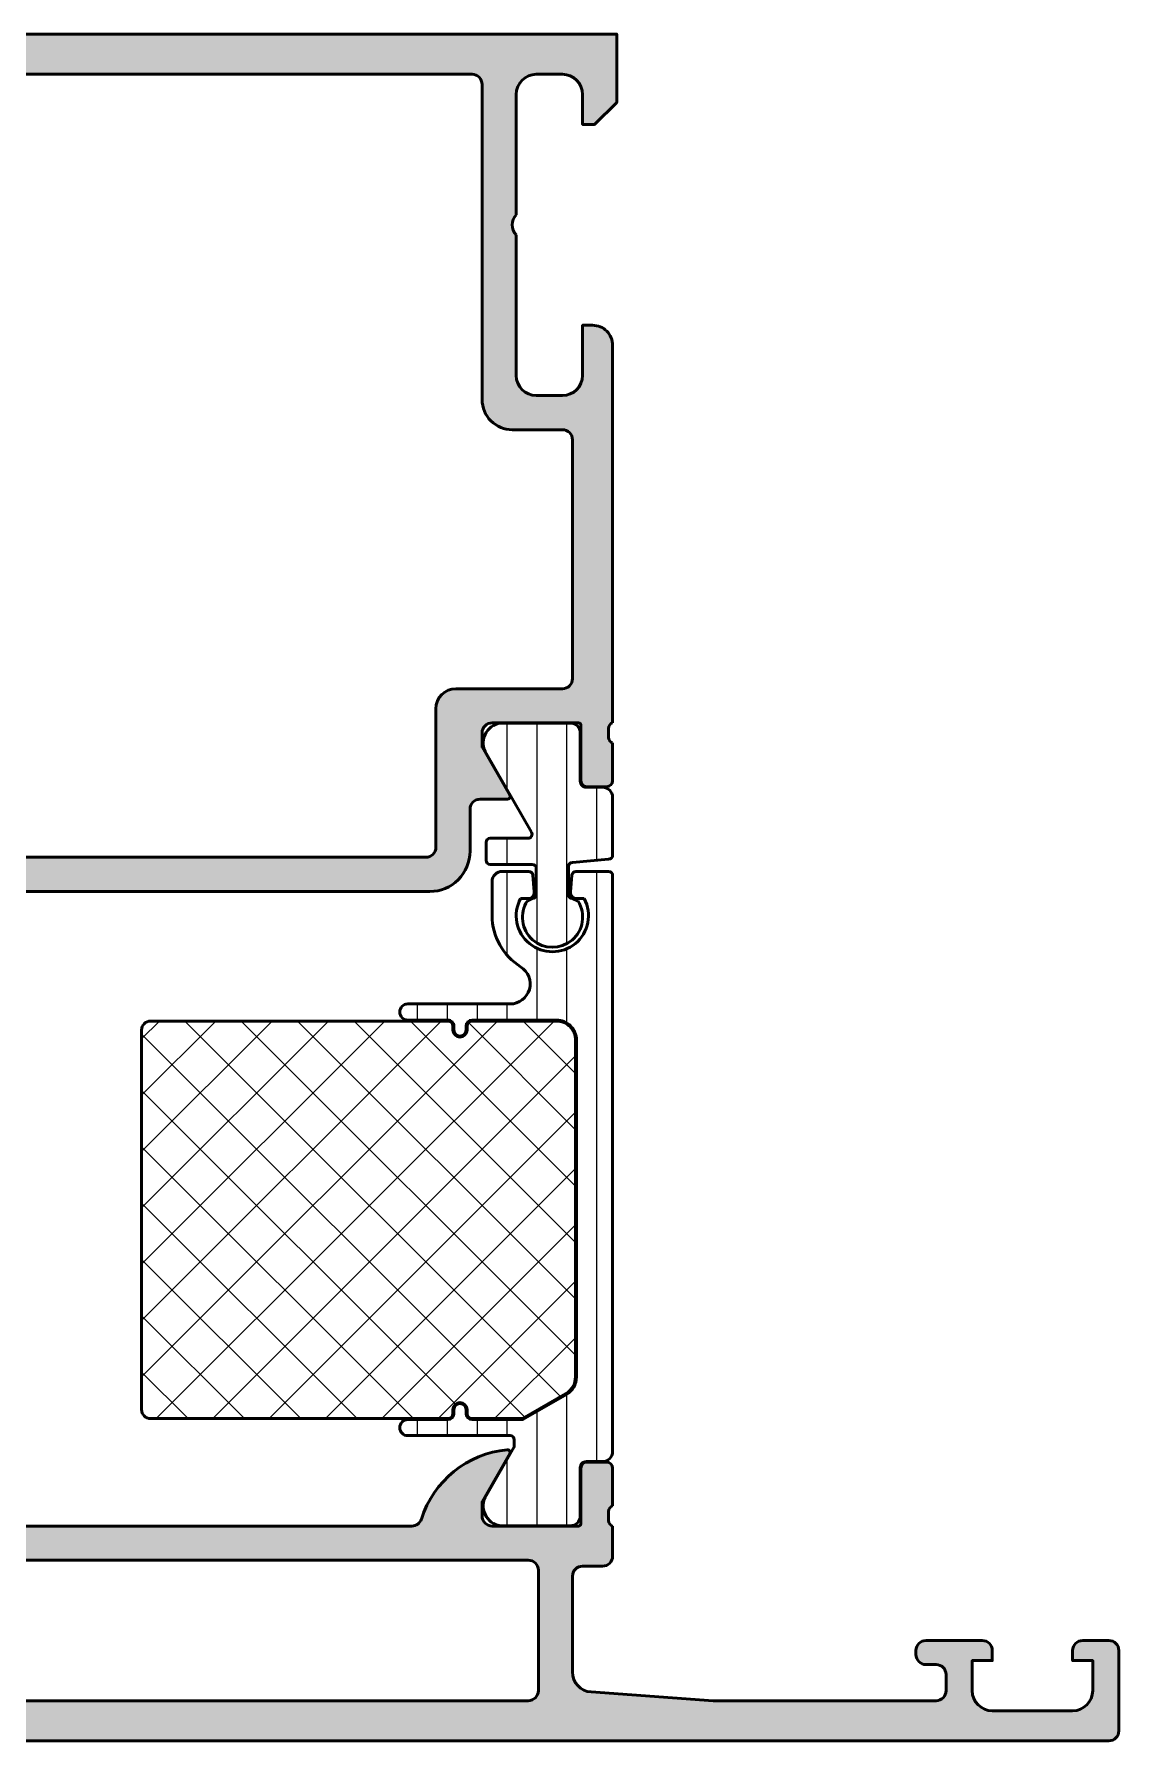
# Model space of a CAD drawing. Extents: x -30 to 78, y 0 to 85.
# Drawn here: x 24 to 78, y 0 to 85 of the extents above; entities that cross this region are included whole.
import ezdxf

# ---------------------------------------------------------------- set-up
doc = ezdxf.new("R2010")
doc.units = 0
for name, color, linetype, lineweight in [('0S-Alu contour', 7, 'Continuous', 50), ('0S-Alu hatch', 252, 'Continuous', 25), ('0S-Plastic contour', 254, 'Continuous', 50), ('0S-Plastic hatch', 253, 'Continuous', 25), ('0S-PT contour', 91, 'Continuous', 50), ('0S-PT hatch', 103, 'Continuous', 25)]:
    doc.layers.add(name, color=color, linetype=linetype, lineweight=lineweight)
pattern_1 = [(90, (0, 0), (-1.4859, 0), [])]

# ---------------------------------------------------------------- blocks, each defined once
blk = doc.blocks.new('398690__5C4EEBD7_508D_475F_8108_40F98F978FCA_')
at = {"layer": '0S-Alu hatch'}
h = blk.add_hatch(color=256, dxfattribs=at)
edge = h.paths.add_edge_path()
edge.add_line((-29.99996948252678, 83.5000000001062), (-29.99996948252678, 79.00000000010688))
edge.add_arc((-29.49994280249618, 79.00002668013714), 0.5000266807423868, 180.0030571430025, 269.9969428568569)
edge.add_line((-29.49996948252655, 78.50000000010654), (-28.19995117198013, 78.50000000010654))
edge.add_arc((-28.19994085186963, 78.99998967999626), 0.4999896799962295, 269.9988173780385, 360.0011826219717)
edge.add_line((-27.69995117197991, 79.00000000010685), (-27.69995117197991, 79.50000000010665))
edge.add_line((-27.69995117197991, 79.50000000010665), (-28.69995117197991, 79.50000000010652))
edge.add_line((-28.69995117197991, 79.50000000010652), (-28.69995117197991, 81.79998779307518))
edge.add_ellipse((-27.70000757515433, 81.80004419624981), major_axis=(-0.9999435984163296, 0), ratio=1, start_angle=-90.00323184614132, end_angle=0.0032318460986857644, ccw=False)
edge.add_line((-27.69995117197968, 82.7999877930754), (-23.69995117197991, 82.7999877930754))
edge.add_ellipse((-23.69994555043482, 81.79999341462047), major_axis=(-0.9999943784707154, 0), ratio=1, start_angle=179.9996779066076, end_angle=270.0003220926184, ccw=False)
edge.add_line((-22.69995117197991, 81.79998779306187), (-22.69995117197991, 79.50000000010665))
edge.add_line((-22.69995117197991, 79.50000000010665), (-23.69995117197991, 79.50000000010665))
edge.add_line((-23.69995117197991, 79.50000000010665), (-23.69995117197991, 79.00000000010665))
edge.add_arc((-23.19996149209041, 78.99998967999613), 0.4999896799960021, 179.9988173777201, 270.0011826219615)
edge.add_line((-23.1999511719799, 78.50000000010665), (-20.49996948252678, 78.50000000010665))
edge.add_ellipse((-20.49994895485911, 78.00002052777432), major_axis=(-0.4999794727537302, 0), ratio=1, start_angle=179.9976476060077, end_angle=270.00235239401877, ccw=False)
edge.add_line((-19.99996948252678, 78.0000000001069), (-19.99996948252678, 70.50000000010665))
edge.add_arc((-19.49994534277184, 70.5000241398616), 0.5000241403376413, 180.0027660783855, 269.9972339213938)
edge.add_line((-19.49996948252678, 70.00000000010665), (-18.1999511719799, 70.00000000010665))
edge.add_arc((-18.19993829040376, 70.49998711853051), 0.4999871185897994, 269.9985238420772, 360.0014761578453)
edge.add_line((-17.6999511719799, 70.50000000010597), (-17.6999511719799, 71.00000000010665))
edge.add_line((-17.6999511719799, 71.00000000010665), (-18.69995117197968, 71.00000000010665))
edge.add_line((-18.69995117197968, 71.00000000010665), (-18.6999511719799, 72.50000000010654))
edge.add_ellipse((-17.69996772564914, 72.5000165537759), major_axis=(-0.9999834464677769, 0), ratio=1, start_angle=-90.00094847109642, end_angle=0.0009484706660032316, ccw=False)
edge.add_line((-17.69995117197967, 73.50000000010665), (-13.69995117197969, 73.50000000010665))
edge.add_ellipse((-13.69998398563931, 72.49996718644702), major_axis=(-1.000032814197979, 0), ratio=1, start_angle=180.0018800225579, end_angle=269.9981199774843, ccw=False)
edge.add_line((-12.69995117197969, 72.50000000010738), (-12.69995117197992, 71.00000000010665))
edge.add_line((-12.69995117197992, 71.00000000010665), (-13.69995117197992, 71.00000000010665))
edge.add_line((-13.69995117197992, 71.00000000010665), (-13.69995117197992, 70.50000000010665))
edge.add_arc((-13.19996405355606, 70.49998711853051), 0.4999871185897994, 179.9985238419079, 270.0014761579228)
edge.add_line((-13.19995117197992, 70.00000000010665), (-11.89996337901139, 70.00000000010665))
edge.add_arc((-11.89995049743508, 70.49998711853056), 0.4999871185898562, 269.9985238420577, 360.0014761578453)
edge.add_line((-11.39996337901117, 70.50000000010601), (-11.39996337901117, 72.99998474131748))
edge.add_ellipse((-10.89996319137002, 72.99998455367655), major_axis=(-0.5000001876411787, 0), ratio=1, start_angle=270.0000215020831, end_angle=359.9999785025289, ccw=False)
edge.add_line((-10.89996337901117, 73.4999847413177), (-5.499969482526793, 73.49998474131748))
edge.add_ellipse((-5.499959520394993, 72.99999470344973), major_axis=(-0.4999900379669927, 0), ratio=1, start_angle=179.9988584005522, end_angle=270.00114159895963, ccw=False)
edge.add_line((-4.999969482527248, 72.99998474131645), (-4.999969482527021, 65.69967314122643))
edge.add_arc((-4.499961320569568, 65.69968130318377), 0.5000081620240695, 180.0009352761989, 269.9990647238382)
edge.add_line((-4.499969482527021, 65.19967314122631), (-1.999969482527021, 65.19968840001549))
edge.add_line((-1.999969482527021, 65.19968840001549), (-1.999969482527248, 58.50017019852079))
edge.add_ellipse((-2.524993707192155, 58.00016274949389), major_axis=(-0.7250226793469087, 0), ratio=1, start_angle=136.3989482371596, end_angle=223.6019249855762, ccw=False)
edge.add_line((-1.999961862168771, 57.50016330221548), (-1.999969482526779, 50.70000762950099))
edge.add_ellipse((-2.078817958496756, 50.43244621730917), major_axis=(-0.2789376121229892, 0), ratio=1, start_angle=178.835410625902, end_angle=253.5801235805072, ccw=False)
edge.add_line((-1.799937964948667, 50.42677694438469), (-1.799937964948668, 49.97318294438471))
edge.add_ellipse((-2.078806060591827, 49.96752228490766), major_axis=(-0.2789255417371407, 0), ratio=1, start_angle=106.42459455535331, end_angle=181.1628700728862, ccw=False)
edge.add_line((-1.999938964948668, 49.69997894438472), (-1.999938964948654, 47.8199679443762))
edge.add_arc((-1.699938964948657, 47.8199679443762), 0.3000000000000043, 180, 270)
edge.add_line((-1.699938964948657, 47.51996794437619), (-0.7199646459058897, 47.51996794437618))
edge.add_arc((-0.7199646459058897, 47.81996794437621), 0.3000000000000256, 270, 360)
edge.add_line((-0.4199646459058642, 47.81996794437621), (-0.4199646459058784, 50.5799659443762))
edge.add_ellipse((-0.2999282489533377, 50.5799508682742), major_axis=(-0.1200363978992903, 0), ratio=1, start_angle=270.01737301073905, end_angle=359.9928038742206, ccw=False)
edge.add_line((-0.2999646459378198, 50.69998726065541), (4.000030517472978, 50.70000762950089))
edge.add_ellipse((4.00004083758377, 50.20001794961167), major_axis=(-0.4999896799957179, 0), ratio=1, start_angle=179.9988173777202, end_angle=270.00118262199436, ccw=False)
edge.add_line((4.500030517472978, 50.20000762950107), (4.500030517472751, 49.49999542247077))
edge.add_line((4.500030517472751, 49.49999542247077), (3.111785888566274, 47.09548492442265))
edge.add_arc((3.238736484112166, 47.03879453790564), 0.139033282464676, 155.9366245846524, 266.6097434882759)
edge.add_line((3.230514526262496, 46.90000457774273), (4.600030517472205, 46.90000457774319))
edge.add_ellipse((4.600030517472889, 46.40000457774273), major_axis=(-0.5000000000004547, 0), ratio=1, start_angle=180, end_angle=270.0000000000784, ccw=False)
edge.add_line((5.100030517473342, 46.40000457774273), (5.10003051747266, 44.30290475069002))
edge.add_arc((7.100030517472546, 44.30290475069013), 1.999999999999886, 180, 270.0000000000098)
edge.add_line((7.100030517472887, 42.30290475069025), (43.70003356922974, 42.3029047506907))
edge.add_arc((43.70003356923059, 44.30290475069052), 1.999999999999829, 269.9999999999755, 360)
edge.add_line((45.70003356923042, 44.30290475069052), (45.70003356923042, 46.40000457774353))
edge.add_ellipse((46.20003356923048, 46.40000457774325), major_axis=(-0.5000000000000498, 0), ratio=1, start_angle=270.0000000000057, end_angle=360, ccw=False)
edge.add_line((46.20003356923042, 46.9000045777433), (47.56956481923102, 46.90000457774307))
edge.add_arc((47.5613280500429, 47.03880353384803), 0.1390431392859207, 273.3961299496148, 384.0575019780681)
edge.add_line((47.68829345692588, 47.0954849244231), (46.30004882801985, 49.4999954224702))
edge.add_line((46.30004882801985, 49.4999954224702), (46.30004882801985, 50.20000762951157))
edge.add_ellipse((46.80003357132597, 50.20002288968719), major_axis=(-0.4999847435389949, 0), ratio=1, start_angle=-90.00699432655358, end_angle=0.0017487406075247236, ccw=False)
edge.add_line((46.80009460647705, 50.70000762950077), (51.10002873260194, 50.69998726066198))
edge.add_ellipse((51.09999233563343, 50.57995086825821), major_axis=(-0.1200363979218424, 0), ratio=1, start_angle=180.0071961334272, end_angle=269.98262699688405, ccw=False)
edge.add_line((51.22002873260851, 50.57996594437622), (51.22002873260851, 47.81996794437621))
edge.add_arc((51.52002873260853, 47.81996794437621), 0.300000000000022, 180, 269.9999999999986)
edge.add_line((51.52002873260852, 47.51996794437618), (52.50000305165129, 47.51996794437618))
edge.add_arc((52.50000305165129, 47.8199679443762), 0.3000000000000114, 270, 360)
edge.add_line((52.8000030516513, 47.8199679443762), (52.8000030516513, 49.69997894438472))
edge.add_ellipse((52.87887014729446, 49.96752228490766), major_axis=(-0.2789255417371423, 0), ratio=1, start_angle=-1.1628700728862214, end_angle=73.57540544464621, ccw=False)
edge.add_line((52.6000020516513, 49.97318294438471), (52.6000020516513, 50.42677694438469))
edge.add_ellipse((52.87888204520035, 50.43244621730919), major_axis=(-0.2789376121239464, 0), ratio=1, start_angle=-73.58012358050848, end_angle=1.1645893740999895, ccw=False)
edge.add_line((52.8000335692301, 50.70000762950193), (52.80003356923124, 69.50001525889526))
edge.add_arc((51.80003356911438, 69.50001525889503), 1.00000000011687, 0, 90.000874264826)
edge.add_line((51.80001831031463, 70.50001525889547), (51.30003356923102, 70.50001525889503))
edge.add_line((51.30003356923102, 70.50001525889503), (51.30003356923102, 68.00001525889571))
edge.add_ellipse((50.29994617175741, 68.00010265635854), major_axis=(-1.000087401292423, 0), ratio=1, start_angle=90.00501389831271, end_angle=179.9949929319336, ccw=False)
edge.add_line((50.30003368843963, 67.00001525889537), (48.99998486031531, 67.00001525889571))
edge.add_ellipse((49.00004365804383, 68.00007405662447), major_axis=(-1.000058799457239, 0), ratio=1, start_angle=0.0033686637580103707, end_angle=89.99663133638438, ccw=False)
edge.add_line((47.99998486031507, 68.00001525889344), (47.99998486031531, 75.00001526423786))
edge.add_ellipse((48.52495529763711, 75.49998366380088), major_axis=(-0.7249567991428534, 0), ratio=1, start_angle=-43.60785378746351, end_angle=43.60262178277361, ccw=False)
edge.add_line((48.00003051747253, 75.99999999932665), (48.00003051747298, 82.00000000010643))
edge.add_ellipse((49.00008544488589, 81.99994507269328), major_axis=(-1.000054928921338, 0), ratio=1, start_angle=270.0031469360441, end_angle=359.9968530639975, ccw=False)
edge.add_line((49.00003051747366, 83.00000000010618), (50.30003356923124, 83.00000000010652))
edge.add_ellipse((50.30000774122353, 81.99997417209926), major_axis=(-1.000025828340801, 0), ratio=1, start_angle=180.0014797973691, end_angle=269.99852020238484, ccw=False)
edge.add_line((51.30003356923079, 82.0000000001027), (51.30003356923079, 80.50000000010633))
edge.add_line((51.30003356923079, 80.50000000010633), (51.90002441395712, 80.50000000010665))
edge.add_line((51.90002441395712, 80.50000000010665), (53.00003051747275, 81.60000610362194))
edge.add_line((53.00003051747275, 81.60000610362194), (53.00003051747343, 85.00000000010654))
edge.add_line((53.00003051747343, 85.00000000010654), (-28.49996948252701, 85.00000000010665))
edge.add_arc((-28.49999043071475, 83.5000209482946), 1.499979051958311, 89.99919982699465, 180.0008001731317)
edge = h.paths.add_edge_path()
edge.add_arc((-19.29994555043456, 79.19999341460483), 0.9999943784862336, 359.9996779066075, 450.0003220926282)
edge.add_line((-19.29995117197981, 80.19998779307527), (-20.49996337901129, 80.19998779307527))
edge.add_ellipse((-20.49991051740901, 80.70004065467754), major_axis=(-0.5000528643963384, 0), ratio=1, start_angle=0.0060568530003024534, end_angle=89.993943146954, ccw=False)
edge.add_line((-20.99996337901129, 80.69998779307537), (-20.99996337901129, 82.4999877930758))
edge.add_ellipse((-20.49994177315077, 82.4999661872146), major_axis=(-0.5000216063273177, 0), ratio=1, start_angle=270.002475742259, end_angle=359.99752425765945, ccw=False)
edge.add_line((-20.49996337901129, 82.9999877930751), (-5.499969482527248, 82.99998779307522))
edge.add_ellipse((-5.49972464436631, 82.50023263123614), major_axis=(-0.4997552218141515, 0), ratio=1, start_angle=179.9719298704108, end_angle=270.02807012960415, ccw=False)
edge.add_line((-4.999969482527248, 82.49998779307533), (-4.999969482527021, 75.69998779307508))
edge.add_ellipse((-5.499724644366139, 75.6997429549145), major_axis=(-0.4997552218142084, 0), ratio=1, start_angle=89.97192987037619, end_angle=180.0280701295634, ccw=False)
edge.add_line((-5.499969482527248, 75.19998779307538), (-17.79995117197981, 75.19998779307538))
edge.add_ellipse((-17.79993535752172, 75.70000360753347), major_axis=(-0.5000158147081843, 0), ratio=1, start_angle=0.00181214617907699, end_angle=89.99818785390858, ccw=False)
edge.add_line((-18.29995117197981, 75.6999877930755), (-18.29995117196412, 79.19998779304623))
edge = h.paths.add_edge_path()
edge.add_ellipse((-2.799966430303271, 82.50000305139858), major_axis=(-0.4999847419091449, 0), ratio=1, start_angle=-89.9982514175656, end_angle=0.0017485271769146493, ccw=False)
edge.add_line((-2.799981689097975, 82.99998779307488), (45.79998486031072, 82.99998779307522))
edge.add_ellipse((45.80001537975697, 82.5000183097229), major_axis=(-0.4999694842838096, 0), ratio=1, start_angle=179.9930054594119, end_angle=270.00349748438566, ccw=False)
edge.add_line((46.29998486031526, 82.4999572745668), (46.29998486031503, 66.80001068125803))
edge.add_arc((47.79998486031452, 66.80001068125803), 1.499999999999488, 180, 270.0000000000021)
edge.add_line((47.79998486031458, 65.30001068125854), (50.30003356923079, 65.30001068125866))
edge.add_ellipse((50.30003356923096, 64.80001068125883), major_axis=(-0.4999999999998295, 0), ratio=1, start_angle=180, end_angle=270.00000000001955, ccw=False)
edge.add_line((50.80003356923079, 64.80001068125888), (50.80003356923079, 52.90001068125879))
edge.add_ellipse((50.30003356923113, 52.90001068125879), major_axis=(-0.499999999999659, 0), ratio=1, start_angle=89.99999999998698, end_angle=180, ccw=False)
edge.add_line((50.30003356923102, 52.40001068125913), (45.00004882802353, 52.40001068125902))
edge.add_arc((45.00004882802357, 51.4000106812587), 1.000000000000312, 90.0000000000016, 179.9998349542695)
edge.add_line((44.0000488280274, 51.40001356183167), (44.00003356923038, 44.5028742331115))
edge.add_ellipse((43.50002283815833, 44.50291548334895), major_axis=(-0.5000107327735944, 0), ratio=1, start_angle=90.0012296638543, end_angle=179.9952731724382, ccw=False)
edge.add_line((43.50003356923015, 44.00290475069051), (7.300030517472706, 44.00290475068994))
edge.add_ellipse((7.300041248545895, 44.50291548334952), major_axis=(-0.5000107327747287, 0), ratio=1, start_angle=0.004726827407694145, end_angle=89.99877033598858, ccw=False)
edge.add_line((6.800030517472706, 44.5028742331133), (6.800015258692056, 51.40001068125761))
edge.add_arc((5.800017305847987, 51.40001272841484), 0.9999979528461643, 359.9998827062908, 450.0001172940648)
edge.add_line((5.800015258684553, 52.40001068125891), (0.200033778269372, 52.40001068125845))
edge.add_ellipse((0.2000337782690877, 52.90001068125885), major_axis=(-0.5000000000003979, 0), ratio=1, start_angle=0, end_angle=90.00000000003263, ccw=False)
edge.add_line((-0.2999662217313101, 52.90001068125879), (-0.2999662217313101, 54.20015538540157))
edge.add_line((-0.2999662217313101, 54.20015538540157), (0.5000381378312256, 55.00015974496399))
edge.add_line((0.5000381378312256, 55.00015974496399), (0.5000381378312256, 61.00016574332655))
edge.add_line((0.5000381378312256, 61.00016574332655), (-0.2999662217315375, 61.80017010288908))
edge.add_line((-0.2999662217315375, 61.80017010288908), (-0.2999513810044406, 65.89967640201652))
edge.add_arc((-1.2999395365742, 65.89967277868652), 0.9999881555763241, 0.0002076039762187, 90.00066666754472)
edge.add_line((-1.299951171980055, 66.89966093419515), (-2.799951171979827, 66.89966093419515))
edge.add_ellipse((-2.799961492090389, 67.399650614191), major_axis=(-0.4999896801023561, 0), ratio=1, start_angle=-0.0011826219716795094, end_angle=90.00118262196781, ccw=False)
edge.add_line((-3.299951172086238, 67.39966093430168), (-3.299951171979593, 82.49998779308608))
at = {"layer": '0S-Alu contour', "color": 7}
for points in [[(51.30003356923079, 82.0000000001027), (51.30003356923079, 80.50000000010633), (51.90002441395712, 80.50000000010665), (53.00003051747275, 81.60000610362194), (53.00003051747343, 85.00000000010654), (-28.49996948252701, 85.00000000010665)], [(-2.799981689097975, 82.99998779307488), (45.79998486031072, 82.99998779307522)], [(46.29998486031526, 82.4999572745668), (46.29998486031503, 66.80001068125803)], [(49.00003051747366, 83.00000000010618), (50.30003356923124, 83.00000000010652)], [(48.00003051747253, 75.99999999932665), (48.00003051747298, 82.00000000010643)], [(47.99998486031507, 68.00001525889344), (47.99998486031531, 75.00001526423786)], [(51.80001831031463, 70.50001525889547), (51.30003356923102, 70.50001525889503), (51.30003356923102, 68.00001525889571)], [(52.8000335692301, 50.70000762950193), (52.80003356923124, 69.50001525889526)], [(50.30003368843963, 67.00001525889537), (48.99998486031531, 67.00001525889571)], [(47.79998486031458, 65.30001068125854), (50.30003356923079, 65.30001068125866)], [(50.80003356923079, 64.80001068125888), (50.80003356923079, 52.90001068125879)], [(50.30003356923102, 52.40001068125913), (45.00004882802353, 52.40001068125902)], [(44.0000488280274, 51.40001356183167), (44.00003356923038, 44.5028742331115)], [(47.68829345692588, 47.0954849244231), (46.30004882801985, 49.4999954224702), (46.30004882801985, 50.20000762951157)], [(46.80009460647705, 50.70000762950077), (51.10002873260194, 50.69998726066198)], [(51.22002873260851, 50.57996594437622), (51.22002873260851, 47.81996794437621)], [(52.6000020516513, 49.97318294438471), (52.6000020516513, 50.42677694438469)], [(52.8000030516513, 47.8199679443762), (52.8000030516513, 49.69997894438472)], [(46.20003356923042, 46.9000045777433), (47.56956481923102, 46.90000457774307)], [(51.52002873260852, 47.51996794437618), (52.50000305165129, 47.51996794437618)], [(45.70003356923042, 44.30290475069052), (45.70003356923042, 46.40000457774353)], [(43.50003356923015, 44.00290475069051), (7.300030517472706, 44.00290475068994)], [(7.100030517472887, 42.30290475069025), (43.70003356922974, 42.3029047506907)]]:
    blk.add_lwpolyline(points, dxfattribs=at)
at = {"layer": '0S-Alu contour', "color": 7, "extrusion": (0, 0, -1)}
for centre, radius, start, end in [((-45.80001537975697, 82.5000183097229), 0.4999694842838096, 89.99650251561432, 180.0069945405882), ((-49.00008544488589, 81.99994507269328), 1.000054928921338, 0.0031469360025308, 89.99685306395591), ((-50.30000774122353, 81.99997417209926), 1.000025828340801, 90.00147979761515, 179.9985202026309), ((-48.52495529763711, 75.49998366380088), 0.7249567991428534, 316.3973782172264, 43.60785378746351), ((-49.00004365804383, 68.00007405662447), 1.000058799457239, 270.0033686636156, 359.996631336242), ((-50.29994617175741, 68.00010265635854), 1.000087401292423, 180.0050070680665, 269.9949861016873), ((-50.30003356923096, 64.80001068125883), 0.4999999999998295, 89.99999999998046, 180), ((-50.30003356923113, 52.90001068125879), 0.499999999999659, 180, 270.000000000013), ((-46.80003357132597, 50.20002288968719), 0.4999847435389949, 359.9982512593925, 90.00699432655368), ((-51.09999233563343, 50.57995086825821), 0.1200363979218424, 90.01737300311594, 179.9928038665728), ((-52.87888204520035, 50.43244621730919), 0.2789376121239464, 358.8354106259, 73.58012358050858), ((-52.87887014729446, 49.96752228490766), 0.2789255417371423, 286.4245945553538, 1.162870072886224), ((-46.20003356923048, 46.40000457774325), 0.5000000000000498, 0, 89.99999999999429), ((-43.50002283815833, 44.50291548334895), 0.5000107327735944, 180.0047268275618, 269.9987703361457)]:
    blk.add_arc(centre, radius, start, end, dxfattribs=at)
at = {"layer": '0S-Alu contour', "color": 7}
for centre, radius, start, end in [((51.80003356911438, 69.50001525889503), 1.00000000011687, 0, 90.000874264826), ((47.79998486031452, 66.80001068125803), 1.499999999999488, 180, 270.0000000000021), ((45.00004882802357, 51.4000106812587), 1.000000000000312, 90.0000000000016, 179.9998349542695), ((51.52002873260853, 47.81996794437621), 0.300000000000022, 180, 269.9999999999986), ((52.50000305165129, 47.8199679443762), 0.3000000000000114, 270, 0), ((47.5613280500429, 47.03880353384803), 0.1390431392859207, 273.3961299496148, 24.05750197806808), ((43.70003356923059, 44.30290475069052), 1.999999999999829, 269.9999999999755, 0)]:
    blk.add_arc(centre, radius, start, end, dxfattribs=at)
blk = doc.blocks.new('284681__AB4DF705_E8DC_42FD_B93C_387405F1359C___FA150A6E_C277_47EF_ADFC_EF041C11C39E_')
at = {"layer": '0S-Plastic hatch'}
h = blk.add_hatch(dxfattribs=at)
h.set_pattern_fill('ANSI31', color=256, scale=0.4680000000000001, angle=45, style=0)
h.set_pattern_definition(pattern_1)
edge = h.paths.add_edge_path()
edge.add_line((52.80000305071471, 46.99000289580002), (52.80000305071471, 44.10749725004807))
edge.add_ellipse((52.5995990394667, 44.10788902379232), major_axis=(-0.2004043941907383, 0), ratio=1, start_angle=90.11637972491133, end_angle=179.8879914961055, ccw=False)
edge.add_line((52.60000610247252, 43.90748504301682), (50.80000305071471, 43.74998382231369))
edge.add_arc((50.8004073081604, 43.54958264688429), 0.2004015831713134, 90.11557923254362, 179.8887919884768)
edge.add_line((50.60000610247252, 43.54997161528243), (50.60000610247252, 42.14997581144944))
edge.add_arc((50.80041009266816, 42.15036757952389), 0.2004043731273281, 180.1120068946615, 269.8858075365129)
edge.add_line((50.80001068010924, 41.94996360441819), (51.07739869221046, 41.81818990458541))
edge.add_ellipse((49.80724281997312, 41.02108792440481), major_axis=(-1.499555769748774, 0), ratio=1, start_angle=-33.26768588853213, end_angle=212.1108334367538, ccw=False)
edge.add_line((48.55343894261915, 41.84367125982984), (48.80000305071471, 41.94996360441819))
edge.add_arc((48.79960645887931, 42.15036475890795), 0.2004015469149797, 270.1133876137157, 359.8887979551078)
edge.add_line((49.00000762835142, 42.14997581144943), (49.00000762835142, 43.44999602934494))
edge.add_arc((48.79964546367385, 43.449615525672), 0.2003625259806087, 0.1088091076223094, 89.89556244691065)
edge.add_line((48.80001068010924, 43.64997771879806), (46.70001220598813, 43.64997771879806))
edge.add_ellipse((46.70040879782353, 43.85037887328784), major_axis=(-0.200401546914977, 0), ratio=1, start_angle=0.11120204489219532, end_angle=89.8866123862822, ccw=False)
edge.add_line((46.50000762835142, 43.8499899258293), (46.50000762835142, 44.74998382231369))
edge.add_ellipse((46.70042975194582, 44.74957392153218), major_axis=(-0.2004225427558907, 0), ratio=1, start_angle=270.1193660059609, end_angle=359.88281956286204, ccw=False)
edge.add_line((46.70001220598814, 44.94999602934494), (48.58757734887037, 44.94999602934494))
edge.add_arc((48.58757734887037, 45.14999602934494), 0.2000000000000011, 270, 389.8798401838267)
edge.add_line((48.76099176702197, 45.2496325667052), (46.51452155261525, 49.15954689580002))
edge.add_ellipse((47.35577420160658, 49.70018182107718), major_axis=(-0.9999960709244717, 0), ratio=1, start_angle=-81.8183919481005, end_angle=32.72701609984142, ccw=False)
edge.add_line((47.21346355261523, 50.68999989580003), (50.69000505071499, 50.6900000013859))
edge.add_ellipse((50.69000769034006, 50.19000402394728), major_axis=(-0.4999959774455833, 0), ratio=1, start_angle=179.9996975182268, end_angle=270.0003024811858, ccw=False)
edge.add_line((51.19000366777868, 50.19000138431708), (51.18967172312078, 47.79004449521306))
edge.add_arc((51.48967172025121, 47.79000300138588), 0.2999999999999989, 179.9920752627072, 269.9999925343835)
edge.add_line((51.48967168116134, 47.49000300138589), (52.30000311586451, 47.49000289580002))
edge.add_ellipse((52.30000305071472, 46.99000289580004), major_axis=(-0.499999999999983, 0), ratio=1, start_angle=180, end_angle=269.99999253438386, ccw=False)
at = {"layer": '0S-Plastic contour', "color": 7}
for points in [[(47.21346355261523, 50.68999989580003), (50.69000505071499, 50.6900000013859)], [(51.19000366777868, 50.19000138431708), (51.18967172312078, 47.79004449521306)], [(48.76099176702197, 45.2496325667052), (46.51452155261525, 49.15954689580002)], [(51.48967168116134, 47.49000300138589), (52.30000311586451, 47.49000289580002)], [(52.80000305071471, 46.99000289580002), (52.80000305071471, 44.10749725004807)], [(46.50000762835142, 43.8499899258293), (46.50000762835142, 44.74998382231369)], [(46.70001220598814, 44.94999602934494), (48.58757734887037, 44.94999602934494)], [(48.80001068010924, 43.64997771879806), (46.70001220598813, 43.64997771879806)], [(49.00000762835142, 42.14997581144943), (49.00000762835142, 43.44999602934494)], [(50.60000610247252, 43.54997161528243), (50.60000610247252, 42.14997581144944)], [(52.60000610247252, 43.90748504301682), (50.80000305071471, 43.74998382231369)], [(48.55343894261915, 41.84367125982984), (48.80000305071471, 41.94996360441819)], [(50.80001068010924, 41.94996360441819), (51.07739869221046, 41.81818990458541)]]:
    blk.add_lwpolyline(points, dxfattribs=at)
at = {"layer": '0S-Plastic contour', "color": 7, "extrusion": (0, 0, -1)}
for centre, radius, start, end in [((-47.35577420160658, 49.70018182107718), 0.9999960709244717, 327.2729839001586, 81.81839194810057), ((-50.69000769034006, 50.19000402394728), 0.4999959774455833, 89.99969751881414, 180.0003024817733), ((-52.30000305071472, 46.99000289580004), 0.499999999999983, 90.00000746561616, 180), ((-46.70042975194582, 44.74957392153218), 0.2004225427558907, 0.1171804371379405, 89.88063399403912), ((-46.70040879782353, 43.85037887328784), 0.200401546914977, 270.1133876137178, 359.8887979551078), ((-52.5995990394667, 44.10788902379232), 0.2004043941907383, 180.1120085038947, 269.8836202750887), ((-49.80724281997312, 41.02108792440481), 1.499555769748774, 147.8891665632462, 33.26768588853206)]:
    blk.add_arc(centre, radius, start, end, dxfattribs=at)
at = {"layer": '0S-Plastic contour', "color": 7}
for centre, radius, start, end in [((51.48967172025121, 47.79000300138588), 0.2999999999999989, 179.9920752627072, 269.9999925343835), ((48.58757734887037, 45.14999602934494), 0.2000000000000011, 270, 29.87984018382667), ((48.79964546367385, 43.449615525672), 0.2003625259806087, 0.1088091076223094, 89.89556244691065), ((50.8004073081604, 43.54958264688429), 0.2004015831713134, 90.11557923254362, 179.8887919884768), ((48.79960645887931, 42.15036475890795), 0.2004015469149797, 270.1133876137157, 359.8887979551078), ((50.80041009266816, 42.15036757952389), 0.2004043731273281, 180.1120068946615, 269.8858075365129)]:
    blk.add_arc(centre, radius, start, end, dxfattribs=at)
blk = doc.blocks.new('284681__DC6C442B_710E_4E98_933B_2F4B6885586A___D69CAAF9_0005_495E_9ACA_66461A68633F_')
at = {"layer": '0S-Plastic hatch'}
h = blk.add_hatch(dxfattribs=at)
h.set_pattern_fill('ANSI31', color=256, scale=0.4680000000000001, angle=45, style=0)
h.set_pattern_definition(pattern_1)
edge = h.paths.add_edge_path()
edge.add_line((52.8000091542335, 43.09995264610943), (52.80000303578622, 14.40999689476239))
edge.add_ellipse((52.30000303578623, 14.40999700139286), major_axis=(-0.4999999999999972, 0), ratio=1, start_angle=90, end_angle=179.9999877758218, ccw=False)
edge.add_line((52.30000303578623, 13.90999700139287), (51.48967171738139, 13.90999700139287))
edge.add_arc((51.48967171738139, 13.60999700139287), 0.3000000000000024, 89.99999999999864, 180)
edge.add_line((51.18967171738137, 13.60999700139287), (51.19000366777841, 11.20999861845656))
edge.add_ellipse((50.69000769033979, 11.20999597883149), major_axis=(-0.4999959774455904, 0), ratio=1, start_angle=89.99969751881332, end_angle=180.0003024817733, ccw=False)
edge.add_line((50.69000505071471, 10.71000000139287), (47.21346355261524, 10.71000000139287))
edge.add_ellipse((47.35577420160658, 11.69981807611572), major_axis=(-0.9999960709244705, 0), ratio=1, start_angle=-32.72701609984102, end_angle=81.8183919481009, ccw=False)
edge.add_line((46.51452155261525, 12.24045300139287), (47.89999999895688, 14.64017239217538))
edge.add_line((47.89999999895688, 14.64017239217538), (47.89999999895688, 14.99996490638846))
edge.add_arc((47.6999999989569, 14.99996490638852), 0.1999999999999887, 0, 89.99999999998371)
edge.add_line((47.69999999895695, 15.19996490638851), (42.60001220598813, 15.19996490638854))
edge.add_ellipse((42.60001220598813, 15.5999588028729), major_axis=(-0.3999938964843608, 0), ratio=1, start_angle=-90, end_angle=90, ccw=False)
edge.add_line((42.60001220598813, 15.99995269935726), (44.60001525774599, 15.99995269935737))
edge.add_arc((44.60001525774585, 16.29995269935713), 0.2999999999999829, 270.0000000000271, 360)
edge.add_line((44.90001525774583, 16.29995269935713), (44.90001525774583, 16.49995269935714))
edge.add_ellipse((45.20001068010917, 16.49995269935714), major_axis=(-0.2999954223633381, 0), ratio=1, start_angle=180, end_angle=360, ccw=False)
edge.add_line((45.50000610247251, 16.49995269935714), (45.50000610247251, 16.29995269935721))
edge.add_arc((45.80000610247258, 16.29995269935721), 0.3000000000000682, 180, 270)
edge.add_line((45.80000610247258, 15.99995269935714), (48.32622375383969, 15.99995269935714))
edge.add_line((48.32622375383969, 15.99995269935714), (50.49992675676934, 17.25468444695189))
edge.add_arc((49.99992048105099, 18.12079276048705), 1.000074940458192, 299.9979363638887, 359.9988858904897)
edge.add_line((50.99999542132012, 18.12077331413924), (51.00000803137525, 34.89997603228806))
edge.add_arc((50.00000803137584, 34.89997711341966), 0.9999999999999939, 359.9999380557947, 450.0000000000012)
edge.add_line((50.00000803137583, 35.89997711341965), (45.80000610247246, 35.89997711341965))
edge.add_arc((45.80000610247256, 35.59997711341959), 0.300000000000054, 90.000000000019, 180)
edge.add_line((45.50000610247251, 35.59997711341959), (45.5000061024724, 35.39997711341964))
edge.add_ellipse((45.20001068010917, 35.39997711341964), major_axis=(-0.2999954223632244, 0), ratio=1, start_angle=0, end_angle=180, ccw=False)
edge.add_line((44.90001525774594, 35.39997711341964), (44.90001525774594, 35.59997711341969))
edge.add_arc((44.60001525774599, 35.59997711341958), 0.2999999999999545, 0, 90.00000000002171)
edge.add_line((44.60001525774588, 35.89997711341953), (42.60001220598813, 35.89997711341967))
edge.add_ellipse((42.60001220598813, 36.29997100990408), major_axis=(-0.3999938964844105, 0), ratio=1, start_angle=-90, end_angle=90, ccw=False)
edge.add_line((42.60001220598813, 36.6999649063885), (47.69281910453615, 36.69996490638851))
edge.add_arc((47.69281910453616, 37.69996490638845), 0.9999999999999452, 269.9999999999992, 418.2116693563893)
edge.add_ellipse((49.79994985668287, 41.09996490541178), major_axis=(-3.000000000000179, 0), ratio=1, start_angle=-0.003997086741776457, end_angle=58.2116693563882, ccw=False)
edge.add_line((46.79994986398287, 41.10017419238402), (46.80000915423021, 42.7999526993572))
edge.add_ellipse((47.30000915423038, 42.79995269935714), major_axis=(-0.5000000000001706, 0), ratio=1, start_angle=269.9999999999943, end_angle=360, ccw=False)
edge.add_line((47.30000915423043, 43.29995269935731), (48.62602452571479, 43.2999526993573))
edge.add_ellipse((48.6260245257148, 43.0999526993573), major_axis=(-0.1999999999999957, 0), ratio=1, start_angle=185.0001565526412, end_angle=270.00000000000205, ccw=False)
edge.add_line((48.82526341770425, 43.11738439229908), (48.89886749221772, 42.27611244580135))
edge.add_ellipse((48.60000915423348, 42.24996490638864), major_axis=(-0.3000000000000717, 0), ratio=1, start_angle=89.99999999999733, end_angle=185.0001565526466, ccw=False)
edge.add_line((48.60000915423346, 41.94996490638857), (48.21328669194371, 41.94996490638851))
edge.add_arc((49.79994985668269, 41.09996490541183), 1.799999999999962, 151.8213572242008, 388.1786427757992)
edge.add_line((51.38661302142167, 41.94996490638851), (51.00000915423345, 41.94996490638862))
edge.add_ellipse((51.0000091542334, 42.24996490638866), major_axis=(-0.3000000000000398, 0), ratio=1, start_angle=-5.0001565526388845, end_angle=90.00000000001091, ccw=False)
edge.add_line((50.70115081624918, 42.27611244580133), (50.77475489076253, 43.11738439229902))
edge.add_ellipse((50.9739937827522, 43.09995269935711), major_axis=(-0.2000000000002261, 0), ratio=1, start_angle=269.99999999999187, end_angle=354.9998434473299, ccw=False)
edge.add_line((50.97399378275223, 43.29995269935734), (52.60000915423346, 43.29995269935732))
edge.add_ellipse((52.6000091542335, 43.09995269935731), major_axis=(-0.200000000000017, 0), ratio=1, start_angle=180.0000152488849, end_angle=270.0000000000102, ccw=False)
at = {"layer": '0S-Plastic contour', "color": 7}
for points in [[(46.79994986398287, 41.10017419238402), (46.80000915423021, 42.7999526993572)], [(47.30000915423043, 43.29995269935731), (48.62602452571479, 43.2999526993573)], [(48.82526341770425, 43.11738439229908), (48.89886749221772, 42.27611244580135)], [(50.70115081624918, 42.27611244580133), (50.77475489076253, 43.11738439229902)], [(50.97399378275223, 43.29995269935734), (52.60000915423346, 43.29995269935732)], [(52.8000091542335, 43.09995264610943), (52.80000303578622, 14.40999689476239)], [(48.60000915423346, 41.94996490638857), (48.21328669194371, 41.94996490638851)], [(51.38661302142167, 41.94996490638851), (51.00000915423345, 41.94996490638862)], [(42.60001220598813, 36.6999649063885), (47.69281910453615, 36.69996490638851)], [(44.60001525774588, 35.89997711341953), (42.60001220598813, 35.89997711341967)], [(50.00000803137583, 35.89997711341965), (45.80000610247246, 35.89997711341965)], [(44.90001525774594, 35.39997711341964), (44.90001525774594, 35.59997711341969)], [(45.50000610247251, 35.59997711341959), (45.5000061024724, 35.39997711341964)], [(50.99999542132012, 18.12077331413924), (51.00000803137525, 34.89997603228806)], [(45.80000610247258, 15.99995269935714), (48.32622375383969, 15.99995269935714), (50.49992675676934, 17.25468444695189)], [(44.90001525774583, 16.29995269935713), (44.90001525774583, 16.49995269935714)], [(45.50000610247251, 16.49995269935714), (45.50000610247251, 16.29995269935721)], [(42.60001220598813, 15.99995269935726), (44.60001525774599, 15.99995269935737)], [(47.69999999895695, 15.19996490638851), (42.60001220598813, 15.19996490638854)], [(46.51452155261525, 12.24045300139287), (47.89999999895688, 14.64017239217538), (47.89999999895688, 14.99996490638846)], [(51.18967171738137, 13.60999700139287), (51.19000366777841, 11.20999861845656)], [(52.30000303578623, 13.90999700139287), (51.48967171738139, 13.90999700139287)], [(50.69000505071471, 10.71000000139287), (47.21346355261524, 10.71000000139287)]]:
    blk.add_lwpolyline(points, dxfattribs=at)
at = {"layer": '0S-Plastic contour', "color": 7, "extrusion": (0, 0, -1)}
for centre, radius, start, end in [((-47.30000915423038, 42.79995269935714), 0.5000000000001706, 0, 90.0000000000057), ((-48.6260245257148, 43.0999526993573), 0.1999999999999957, 89.99999999999797, 174.9998434473588), ((-50.9739937827522, 43.09995269935711), 0.2000000000002261, 5.000156552670118, 90.00000000000813), ((-52.6000091542335, 43.09995269935731), 0.200000000000017, 89.99999999998983, 179.9999847511151), ((-48.60000915423348, 42.24996490638864), 0.3000000000000717, 174.9998434473534, 270.0000000000027), ((-51.0000091542334, 42.24996490638866), 0.3000000000000398, 269.9999999999891, 5.000156552638954), ((-49.79994985668287, 41.09996490541178), 3.000000000000179, 301.7883306436118, 0.0039970867418171), ((-42.60001220598813, 36.29997100990408), 0.3999938964844105, 270, 90), ((-45.20001068010917, 35.39997711341964), 0.2999954223632244, 180, 0), ((-45.20001068010917, 16.49995269935714), 0.2999954223633381, 0, 180), ((-42.60001220598813, 15.5999588028729), 0.3999938964843608, 270, 90), ((-52.30000303578623, 14.40999700139286), 0.4999999999999972, 180.0000122241782, 270), ((-47.35577420160658, 11.69981807611572), 0.9999960709244705, 278.1816080518991, 32.72701609984097), ((-50.69000769033979, 11.20999597883149), 0.4999959774455904, 179.9996975182267, 270.0003024811867)]:
    blk.add_arc(centre, radius, start, end, dxfattribs=at)
at = {"layer": '0S-Plastic contour', "color": 7}
for centre, radius, start, end in [((49.79994985668269, 41.09996490541183), 1.799999999999962, 151.8213572242008, 28.1786427757992), ((47.69281910453616, 37.69996490638845), 0.9999999999999452, 269.9999999999992, 58.21166935638935), ((44.60001525774599, 35.59997711341958), 0.2999999999999545, 0, 90.00000000002171), ((45.80000610247256, 35.59997711341959), 0.300000000000054, 90.000000000019, 180), ((50.00000803137584, 34.89997711341966), 0.9999999999999939, 359.9999380557947, 90.00000000000122), ((49.99992048105099, 18.12079276048705), 1.000074940458192, 299.9979363638887, 359.9988858904897), ((44.60001525774585, 16.29995269935713), 0.2999999999999829, 270.0000000000271, 0), ((45.80000610247258, 16.29995269935721), 0.3000000000000682, 180, 270), ((47.6999999989569, 14.99996490638852), 0.1999999999999887, 0, 89.99999999998371), ((51.48967171738139, 13.60999700139287), 0.3000000000000024, 89.99999999999864, 180)]:
    blk.add_arc(centre, radius, start, end, dxfattribs=at)
blk = doc.blocks.new('382760__75F9D6E1_B4A7_4587_8E52_1409A809B78A_')
at = {"layer": '0S-PT hatch'}
h = blk.add_hatch(dxfattribs=at)
h.set_pattern_fill('ANSI37', color=256, scale=0.625, angle=90, style=0)
h.set_pattern_definition([(135, (0, 0), (-1.403165018917055, -1.403165018917055), []), (225, (0, 0), (1.403165018917055, -1.403165018917055), [])])
edge = h.paths.add_edge_path()
edge.add_line((29.35001678308104, 35.39995379546199), (29.35001678308115, 16.49997601730168))
edge.add_arc((29.80004010158154, 16.4999760173137), 0.450023318500378, 180, 269.9999999998833)
edge.add_line((29.80004010158062, 16.04995269881333), (44.60001525774586, 16.04995269935714))
edge.add_arc((44.60001525774579, 16.2999526993573), 0.2500000000001563, 270.0000000000163, 360)
edge.add_line((44.85001525774594, 16.2999526993573), (44.85001525774594, 16.49995269935723))
edge.add_ellipse((45.20001068010922, 16.4999526993572), major_axis=(-0.3499954223632784, 0), ratio=1, start_angle=180, end_angle=360, ccw=False)
edge.add_line((45.5500061024725, 16.4999526993572), (45.5500061024725, 16.29995269935727))
edge.add_arc((45.80000610247263, 16.29995269935727), 0.2500000000001279, 180, 270.0000000000033)
edge.add_line((45.80000610247265, 16.04995269935714), (48.31282866354335, 16.04995269935725))
edge.add_line((48.31282866354335, 16.04995269935725), (50.47488519436424, 17.29796172461531))
edge.add_arc((49.99992048105136, 18.12079276048706), 0.9500749404579435, 299.9949336249641, 360.0000430627042)
edge.add_line((50.94999542150904, 18.12079347455006), (50.95000803137557, 34.89997639946738))
edge.add_arc((50.00000803137575, 34.8999771134198), 0.9500000000000881, 359.9999569457602, 450.0000000000034)
edge.add_line((50.0000080313757, 35.84997711341988), (45.80000610247249, 35.84997711341966))
edge.add_arc((45.8000061024725, 35.59997711341965), 0.25, 90.0000000000016, 180)
edge.add_line((45.5500061024725, 35.59997711341965), (45.5500061024725, 35.39997711341977))
edge.add_ellipse((45.20001068010922, 35.39997711341977), major_axis=(-0.3499954223632784, 0), ratio=1, start_angle=0, end_angle=180, ccw=False)
edge.add_line((44.85001525774594, 35.39997711341977), (44.85001525774594, 35.59997711341958))
edge.add_arc((44.60001525774577, 35.59997711341959), 0.2500000000001776, 0, 89.99999999789605)
edge.add_line((44.60001525775495, 35.84997711341976), (29.80004010158241, 35.84997711396335))
edge.add_arc((29.8000401015824, 35.39995379546199), 0.4500233185013585, 89.99999999999909, 180)
at = {"layer": '0S-PT contour', "color": 7}
for points in [[(44.60001525775495, 35.84997711341976), (29.80004010158241, 35.84997711396335)], [(50.0000080313757, 35.84997711341988), (45.80000610247249, 35.84997711341966)], [(29.35001678308104, 35.39995379546199), (29.35001678308115, 16.49997601730168)], [(44.85001525774594, 35.39997711341977), (44.85001525774594, 35.59997711341958)], [(45.5500061024725, 35.59997711341965), (45.5500061024725, 35.39997711341977)], [(50.94999542150904, 18.12079347455006), (50.95000803137557, 34.89997639946738)], [(45.80000610247265, 16.04995269935714), (48.31282866354335, 16.04995269935725), (50.47488519436424, 17.29796172461531)], [(44.85001525774594, 16.2999526993573), (44.85001525774594, 16.49995269935723)], [(45.5500061024725, 16.4999526993572), (45.5500061024725, 16.29995269935727)], [(29.80004010158062, 16.04995269881333), (44.60001525774586, 16.04995269935714)]]:
    blk.add_lwpolyline(points, dxfattribs=at)
for centre, radius, start, end in [((29.8000401015824, 35.39995379546199), 0.4500233185013585, 89.99999999999909, 180), ((44.60001525774577, 35.59997711341959), 0.2500000000001776, 0, 89.99999999789605), ((45.8000061024725, 35.59997711341965), 0.25, 90.0000000000016, 180), ((50.00000803137575, 34.8999771134198), 0.9500000000000881, 359.9999569457602, 90.00000000000344), ((49.99992048105136, 18.12079276048706), 0.9500749404579435, 299.9949336249641, 4.30627041987e-05), ((29.80004010158154, 16.4999760173137), 0.450023318500378, 180, 269.9999999998833), ((44.60001525774579, 16.2999526993573), 0.2500000000001563, 270.0000000000163, 0), ((45.80000610247263, 16.29995269935727), 0.2500000000001279, 180, 270.0000000000033)]:
    blk.add_arc(centre, radius, start, end, dxfattribs=at)
at = {"layer": '0S-PT contour', "color": 7, "extrusion": (0, 0, -1)}
for centre, start, end in [((-45.20001068010922, 35.39997711341977), 180, 0), ((-45.20001068010922, 16.4999526993572), 0, 180)]:
    blk.add_arc(centre, 0.3499954223632784, start, end, dxfattribs=at)
blk = doc.blocks.new('398580__43BBA4BF_71EF_48E2_9991_FA632818954C_')
at = {"layer": '0S-Alu hatch'}
h = blk.add_hatch(color=256, dxfattribs=at)
edge = h.paths.add_edge_path()
edge.add_arc((-2.499984741550633, 10.29998779354083), 0.4999847416764674, 269.9999999994317, 360.0017485284276)
edge.add_line((-2.000000000106989, 10.30000305186424), (-2.000000000106481, 10.7000000013859))
edge.add_arc((-2.078836446649489, 10.967520593379), 0.2788950563274124, 286.4198764194859, 361.1645893740941)
edge.add_line((-1.799999000106464, 10.97318900137736), (-1.799999000106467, 11.42678300137735))
edge.add_arc((-2.078867095749657, 11.43244366085441), 0.2789255417371717, 358.8371299271144, 433.5754054446448)
edge.add_line((-2.000000000106481, 11.69998700137737), (-2.000000000106453, 13.57999800138587))
edge.add_ellipse((-1.700000000106441, 13.57999800138588), major_axis=(-0.300000000000012, 0), ratio=1, start_angle=270.00000000000557, end_angle=360, ccw=False)
edge.add_line((-1.70000000010647, 13.8799980013859), (-0.7200256810636745, 13.87999800138589))
edge.add_ellipse((-0.7200256810636874, 13.5799980013859), major_axis=(-0.2999999999999936, 0), ratio=1, start_angle=180, end_angle=269.9999999999975, ccw=False)
edge.add_line((-0.4200256810636934, 13.57999800138589), (-0.4200256810636489, 10.82000000138584))
edge.add_arc((-0.3000256810346258, 10.82000000138586), 0.1200000000290231, 180, 270.0000000000135)
edge.add_line((-0.3000256810345975, 10.70000000135683), (3.999999999893518, 10.7000000001066))
edge.add_arc((4.000010320003781, 11.19998967999584), 0.4999896799957481, 269.9988173780662, 360.0011826222799)
edge.add_line((4.499999999893022, 11.20000000010643), (4.499999999893006, 11.90001220713778))
edge.add_line((4.499999999893006, 11.90001220713778), (3.111755370986841, 14.30452270518479))
edge.add_ellipse((3.238705966532477, 14.36121309170179), major_axis=(-0.1390332824644441, 0), ratio=1, start_angle=-95.63175255601698, end_angle=24.0633754153867, ccw=False)
edge.add_ellipse((2.761677785553224, 9.523709443792178), major_axis=(-4.999999999999873, 0), ratio=1, start_angle=197.745016331612, end_angle=264.368247443981, ccw=False)
edge.add_arc((8.000010727789785, 11.20001072772653), 0.5000107280115412, 197.745016331618, 270.0022676818337)
edge.add_line((8.000030517471572, 10.70000000010661), (42.79997253313665, 10.70000000010661))
edge.add_arc((42.80000305071996, 11.20000000010669), 0.5000000009314065, 269.9965029425557, 342.25506847118)
edge.add_ellipse((48.03832825730908, 9.523709738767954), major_axis=(-5.000000000000054, 0), ratio=1, start_angle=275.63178798542657, end_angle=342.25506847118476, ccw=False)
edge.add_ellipse((47.56129708501204, 14.36121309170179), major_axis=(-0.1390332824644182, 0), ratio=1, start_angle=155.9366245844979, end_angle=275.6317879854254, ccw=False)
edge.add_line((47.68824768055755, 14.30452270518455), (46.3000030516513, 11.90001220713786))
edge.add_line((46.3000030516513, 11.90001220713786), (46.3000030516513, 11.20000000010658))
edge.add_arc((46.79999273154078, 11.19998967999608), 0.499989679995995, 179.9988173777201, 270.0011826219663)
edge.add_line((46.80000305165132, 10.70000000010659), (51.10002873260848, 10.70000000010658))
edge.add_arc((51.10002873260848, 10.8200000001066), 0.1200000000000188, 270, 360)
edge.add_line((51.2200287326085, 10.8200000001066), (51.2200287326085, 13.57999800010661))
edge.add_ellipse((51.52002873260851, 13.57999800010661), major_axis=(-0.3000000000000043, 0), ratio=1, start_angle=270.00000000000136, end_angle=360, ccw=False)
edge.add_line((51.5200287326085, 13.87999800010661), (52.50000305165127, 13.8799980001066))
edge.add_ellipse((52.50000305165126, 13.57999800010658), major_axis=(-0.300000000000022, 0), ratio=1, start_angle=180, end_angle=269.99999999999864, ccw=False)
edge.add_line((52.80000305165129, 13.57999800010659), (52.80000305165128, 11.6999870000981))
edge.add_arc((52.87887014729446, 11.43244365957515), 0.2789255417371583, 106.4245945553559, 181.162870072888)
edge.add_line((52.60000205165129, 11.42678300009809), (52.60000205165129, 10.97318900009807))
edge.add_arc((52.87883949819431, 10.9675205920997), 0.2788950563274129, 178.8354106259031, 253.5801235805096)
edge.add_line((52.80000305165128, 10.7000000001066), (52.80000305165128, 9.200000000106648))
edge.add_ellipse((52.30000305165128, 9.200000000106636), major_axis=(-0.4999999999999929, 0), ratio=1, start_angle=89.99999999999591, end_angle=180, ccw=False)
edge.add_line((52.30000305165124, 8.700000000106643), (51.30000305165133, 8.70000000010671))
edge.add_arc((51.30000305165131, 8.20000000010671), 0.5, 89.99999999999675, 180)
edge.add_line((50.80000305165131, 8.20000000010671), (50.80000305165131, 3.431112664039856))
edge.add_arc((51.80000305165131, 3.431112664039858), 1, 180, 265.914444621255)
edge.add_line((51.72875707059367, 2.433653887857536), (57.80000305164963, 2.000000000106751))
edge.add_line((57.80000305164963, 2.000000000106751), (68.90000000010656, 2.000000000106552))
edge.add_arc((68.90000000010656, 2.499999999999998), 0.4999999998934462, 270, 360)
edge.add_line((69.4, 2.499999999999998), (69.4, 3.299999999999998))
edge.add_arc((68.9, 3.299999999999998), 0.5, 0, 90)
edge.add_line((68.9, 3.799999999999998), (68.4, 3.799999999999998))
edge.add_ellipse((68.4, 4.299999999999993), major_axis=(-0.4999999999999947, 0), ratio=1, start_angle=0, end_angle=90, ccw=False)
edge.add_line((67.9, 4.299999999999998), (67.9, 4.5))
edge.add_ellipse((68.4, 4.500000000000006), major_axis=(-0.5, 0), ratio=1, start_angle=270, end_angle=360, ccw=False)
edge.add_line((68.4, 5), (71.2, 5))
edge.add_ellipse((71.2, 4.500000000000003), major_axis=(-0.4999999999999965, 0), ratio=1, start_angle=180, end_angle=270, ccw=False)
edge.add_line((71.7, 4.499999999999998), (71.7, 3.999999999999999))
edge.add_line((71.7, 3.999999999999999), (70.7, 3.999999999999999))
edge.add_line((70.7, 3.999999999999999), (70.7, 2.499999999999998))
edge.add_arc((71.7, 2.499999999999999), 1, 180, 270)
edge.add_line((71.7, 1.499999999999998), (75.7, 1.499999999999999))
edge.add_arc((75.7, 2.499999999999999), 1, 270, 360)
edge.add_line((76.7, 2.499999999999999), (76.7, 3.999999999999998))
edge.add_line((76.7, 3.999999999999998), (75.7, 3.999999999999999))
edge.add_line((75.7, 3.999999999999999), (75.7, 4.499999999999999))
edge.add_ellipse((76.2, 4.500000000000004), major_axis=(-0.5, 0), ratio=1, start_angle=270, end_angle=360, ccw=False)
edge.add_line((76.2, 4.999999999999999), (77.5, 5))
edge.add_ellipse((77.5, 4.500000000000005), major_axis=(-0.4999999999999947, 0), ratio=1, start_angle=180, end_angle=270, ccw=False)
edge.add_line((78, 4.5), (78, 0.5))
edge.add_ellipse((77.50000000010651, 0.500000000000001), major_axis=(-0.4999999998934897, 0), ratio=1, start_angle=90, end_angle=180, ccw=False)
edge.add_line((77.50000000010651, 1.065103e-10), (5.499999999888032, 1.065814e-10))
edge.add_ellipse((5.500030517471287, 0.5000305176848177), major_axis=(-0.5000305185095023, 0), ratio=1, start_angle=0.0034968421549024242, end_angle=89.99650315599177, ccw=False)
edge.add_line((4.99999999989305, 0.5000000001177355), (4.999999999893091, 7.999961851679379))
edge.add_arc((4.500030519799935, 8.00003051623004), 0.4999694848082648, 359.9921311418369, 450.0034975377364)
edge.add_line((4.499999999888103, 8.500000000106782), (-4.500000000111967, 8.500000000106567))
edge.add_ellipse((-4.499969482528769, 9.000030517684767), major_axis=(-0.500030518509464, 0), ratio=1, start_angle=0.0034968421549024242, end_angle=89.99650315599848, ccw=False)
edge.add_line((-5.000000000106967, 9.000000000117685), (-5.00000000010695, 9.300048826123438))
edge.add_ellipse((-4.499938970537215, 9.299942014611508), major_axis=(-0.5000610409770423, 0), ratio=1, start_angle=270.00699262047675, end_angle=359.9877617962513, ccw=False)
edge.add_line((-4.500000000112095, 9.800003051864397), (-2.499984741555593, 9.800003051864364))
edge = h.paths.add_edge_path()
edge.add_arc((7.200018866108777, 2.500015814564715), 0.5000158147080422, 180.0018121461791, 269.9981878539248)
edge.add_line((7.200003051650824, 2.000000000106762), (48.60001525868246, 2.00000000010678))
edge.add_arc((48.60001525868246, 2.50000000010678), 0.5, 270, 360)
edge.add_line((49.10001525868246, 2.50000000010678), (49.10001525868246, 8.500000000106438))
edge.add_arc((48.60001525868247, 8.500000000106441), 0.4999999999999965, 0, 90)
edge.add_line((48.60001525868247, 9.000000000106438), (7.199957277376384, 9.000000000106654))
edge.add_arc((7.200064088903815, 8.49993897053682), 0.500061040977145, 90.01223820547926, 179.9930073813309)
edge.add_line((6.700003051650822, 8.500000000095921), (6.700003051650824, 2.500000000105854))
at = {"layer": '0S-Alu contour', "color": 7}
for points in [[(47.68824768055755, 14.30452270518455), (46.3000030516513, 11.90001220713786), (46.3000030516513, 11.20000000010658)], [(51.5200287326085, 13.87999800010661), (52.50000305165127, 13.8799980001066)], [(51.2200287326085, 10.8200000001066), (51.2200287326085, 13.57999800010661)], [(52.80000305165129, 13.57999800010659), (52.80000305165128, 11.6999870000981)], [(52.60000205165129, 11.42678300009809), (52.60000205165129, 10.97318900009807)], [(8.000030517471572, 10.70000000010661), (42.79997253313665, 10.70000000010661)], [(46.80000305165132, 10.70000000010659), (51.10002873260848, 10.70000000010658)], [(52.80000305165128, 10.7000000001066), (52.80000305165128, 9.200000000106648)], [(48.60001525868247, 9.000000000106438), (7.199957277376384, 9.000000000106654)], [(52.30000305165124, 8.700000000106643), (51.30000305165133, 8.70000000010671)], [(49.10001525868246, 2.50000000010678), (49.10001525868246, 8.500000000106438)], [(50.80000305165131, 8.20000000010671), (50.80000305165131, 3.431112664039856)], [(67.9, 4.299999999999998), (67.9, 4.5)], [(68.4, 5), (71.2, 5)], [(71.7, 4.499999999999998), (71.7, 3.999999999999999), (70.7, 3.999999999999999), (70.7, 2.499999999999998)], [(76.7, 2.499999999999999), (76.7, 3.999999999999998), (75.7, 3.999999999999999), (75.7, 4.499999999999999)], [(76.2, 4.999999999999999), (77.5, 5)], [(78, 4.5), (78, 0.5)], [(68.9, 3.799999999999998), (68.4, 3.799999999999998)], [(69.4, 2.499999999999998), (69.4, 3.299999999999998)], [(7.200003051650824, 2.000000000106762), (48.60001525868246, 2.00000000010678)], [(51.72875707059367, 2.433653887857536), (57.80000305164963, 2.000000000106751), (68.90000000010656, 2.000000000106552)], [(71.7, 1.499999999999998), (75.7, 1.499999999999999)], [(77.50000000010651, 1.065103e-10), (5.499999999888032, 1.065814e-10)]]:
    blk.add_lwpolyline(points, dxfattribs=at)
at = {"layer": '0S-Alu contour', "color": 7, "extrusion": (0, 0, -1)}
for centre, radius, start, end in [((-48.03832825730908, 9.523709738767954), 5.000000000000054, 17.74493152881523, 84.36821201457344), ((-47.56129708501204, 14.36121309170179), 0.1390332824644182, 84.36821201457465, 204.0633754155021), ((-51.52002873260851, 13.57999800010661), 0.3000000000000043, 0, 89.99999999999864), ((-52.50000305165126, 13.57999800010658), 0.300000000000022, 90.00000000000136, 180), ((-52.30000305165128, 9.200000000106636), 0.4999999999999929, 180, 270.0000000000041), ((-68.4, 4.500000000000006), 0.5, 0, 90), ((-68.4, 4.299999999999993), 0.4999999999999947, 270, 0), ((-71.2, 4.500000000000003), 0.4999999999999965, 90, 180), ((-76.2, 4.500000000000004), 0.5, 0, 90), ((-77.5, 4.500000000000005), 0.4999999999999947, 90, 180), ((-77.50000000010651, 0.500000000000001), 0.4999999998934897, 180, 270)]:
    blk.add_arc(centre, radius, start, end, dxfattribs=at)
at = {"layer": '0S-Alu contour', "color": 7}
for centre, radius, start, end in [((46.79999273154078, 11.19998967999608), 0.499989679995995, 179.9988173777201, 270.0011826219663), ((52.87887014729446, 11.43244365957515), 0.2789255417371583, 106.4245945553559, 181.162870072888), ((42.80000305071996, 11.20000000010669), 0.5000000009314065, 269.9965029425557, 342.25506847118), ((51.10002873260848, 10.8200000001066), 0.1200000000000188, 270, 0), ((52.87883949819431, 10.9675205920997), 0.2788950563274129, 178.8354106259031, 253.5801235805096), ((48.60001525868247, 8.500000000106441), 0.4999999999999965, 0, 90), ((51.30000305165131, 8.20000000010671), 0.5, 89.99999999999675, 180), ((51.80000305165131, 3.431112664039858), 1, 180, 265.914444621255), ((68.9, 3.299999999999998), 0.5, 0, 90), ((48.60001525868246, 2.50000000010678), 0.5, 270, 0), ((68.90000000010656, 2.499999999999998), 0.4999999998934462, 270, 0), ((71.7, 2.499999999999999), 1, 180, 270), ((75.7, 2.499999999999999), 1, 270, 0)]:
    blk.add_arc(centre, radius, start, end, dxfattribs=at)
blk = doc.blocks.new('382760__BE22AF27_A14B_4DB1_9301_647A2000D410_')
at = {"layer": '0S-Alu contour', "color": 7}
for name in ['398690__5C4EEBD7_508D_475F_8108_40F98F978FCA_', '398580__43BBA4BF_71EF_48E2_9991_FA632818954C_']:
    blk.add_blockref(name, (0, 0), dxfattribs=at)
at = {"layer": '0S-Plastic contour', "color": 7}
for name in ['284681__AB4DF705_E8DC_42FD_B93C_387405F1359C___FA150A6E_C277_47EF_ADFC_EF041C11C39E_', '284681__DC6C442B_710E_4E98_933B_2F4B6885586A___D69CAAF9_0005_495E_9ACA_66461A68633F_']:
    blk.add_blockref(name, (0, 0), dxfattribs=at)
at = {"layer": '0S-PT contour', "color": 7}
blk.add_blockref('382760__75F9D6E1_B4A7_4587_8E52_1409A809B78A_', (0, 0), dxfattribs=at)

msp = doc.modelspace()

# ---------------------------------------------------------------- block references
at = {"layer": '0S-Alu contour', "color": 7}
msp.add_blockref('382760__BE22AF27_A14B_4DB1_9301_647A2000D410_', (0, 0), dxfattribs=at)

doc.saveas('drawing.dxf')
